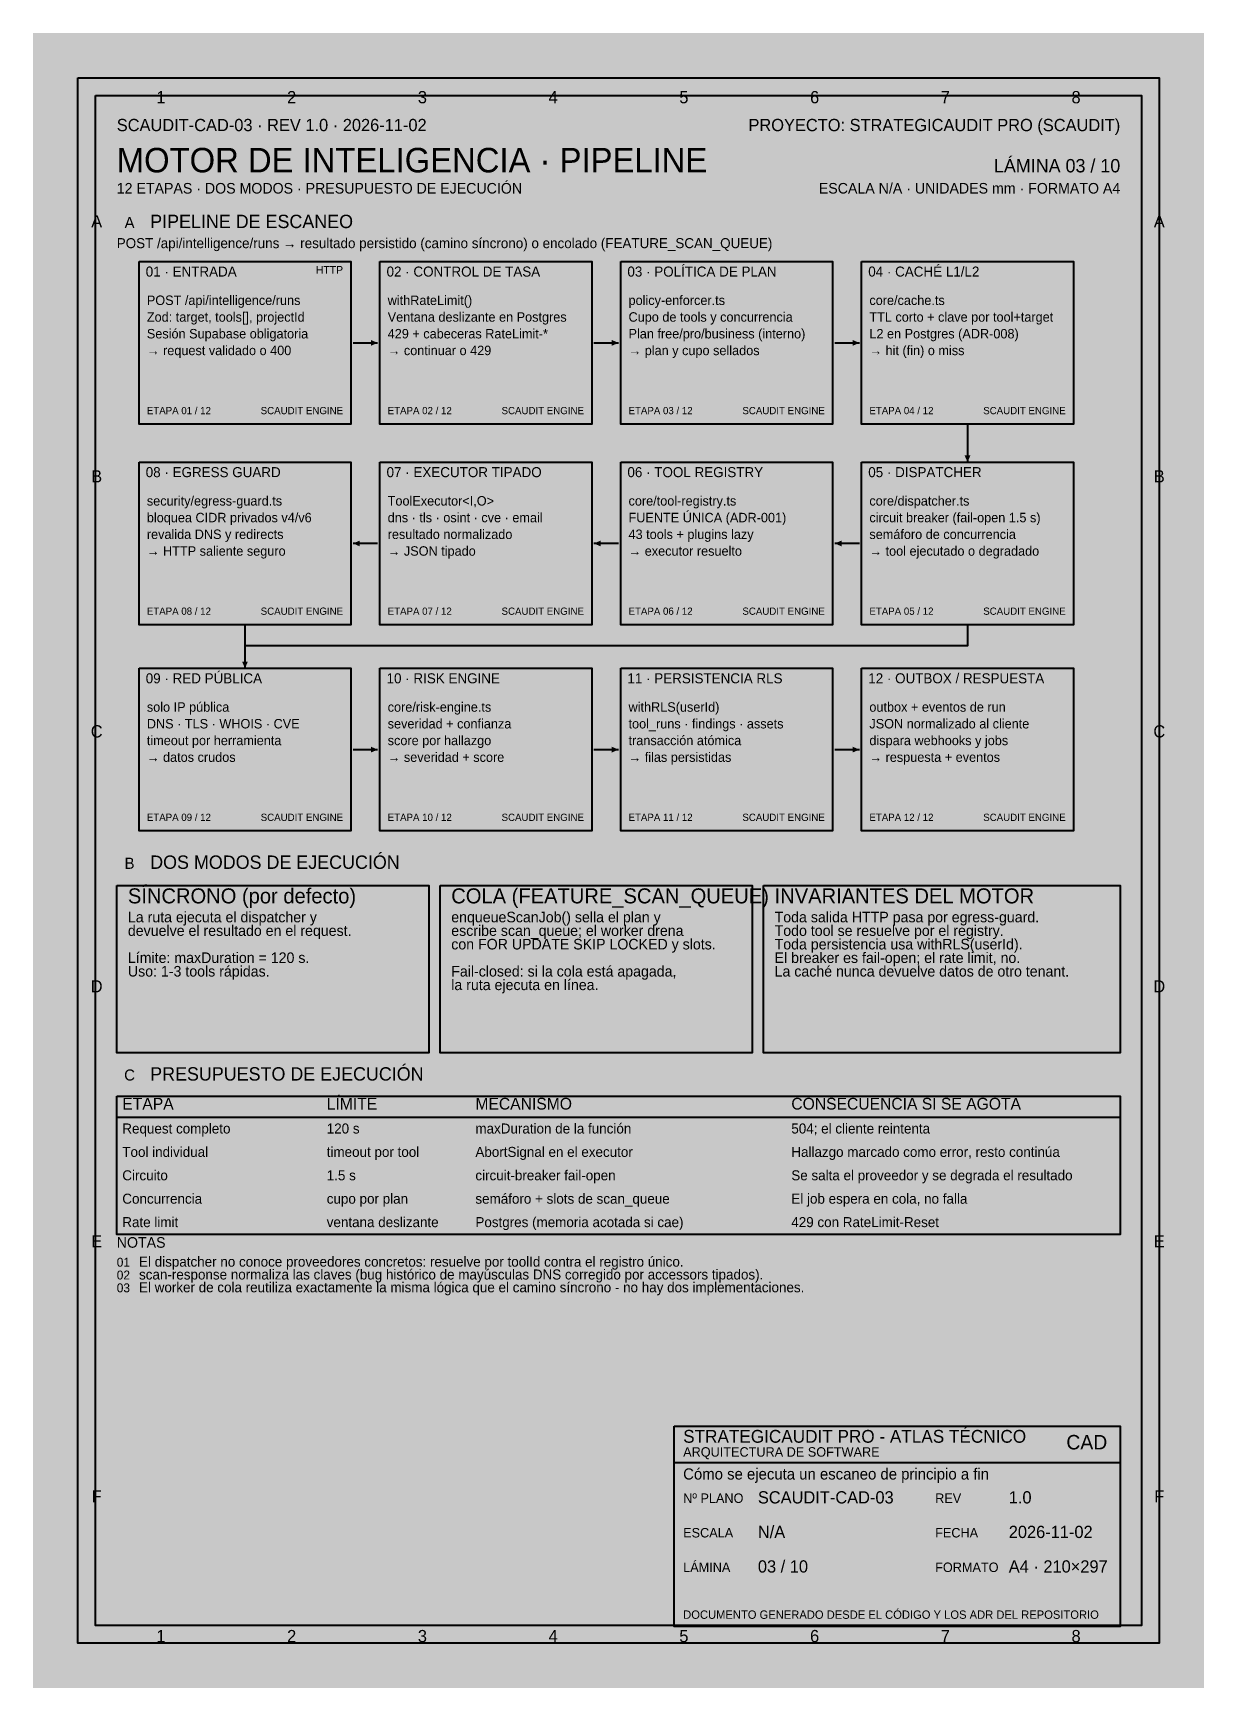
# Model space of a CAD drawing. Header units: millimetres. Extents: x 0 to 210, y 0 to 297.
import ezdxf
from ezdxf.enums import TextEntityAlignment as Align

# ---------------------------------------------------------------- set-up
doc = ezdxf.new("R2010")
doc.units = ezdxf.units.MM
for name, color, linetype, lineweight in [('CARD', 255, 'CONTINUOUS', 0), ('FAINT', 9, 'CONTINUOUS', 9), ('GOLD', 40, 'CONTINUOUS', 0), ('INK', 7, 'CONTINUOUS', 40), ('PAPER', 254, 'CONTINUOUS', 0), ('RED', 1, 'CONTINUOUS', 0), ('SHADE', 253, 'CONTINUOUS', 0), ('SOFT', 8, 'CONTINUOUS', 0), ('TEAL', 4, 'CONTINUOUS', 0)]:
    doc.layers.add(name, color=color, linetype=linetype, lineweight=lineweight)
doc.styles.add('MONO', font='txt', dxfattribs={"width": 0.62})

msp = doc.modelspace()

# ---------------------------------------------------------------- linework, layer by layer
at = {"layer": 'CARD', "color": 255}
for points in [[(19, 256), (57, 256), (19, 226.8), (57, 226.8)], [(62.2, 256), (100.2, 256), (62.2, 226.8), (100.2, 226.8)], [(105.4, 256), (143.4, 256), (105.4, 226.8), (143.4, 226.8)], [(148.6, 256), (186.6, 256), (148.6, 226.8), (186.6, 226.8)], [(19, 220), (57, 220), (19, 190.8), (57, 190.8)], [(62.2, 220), (100.2, 220), (62.2, 190.8), (100.2, 190.8)], [(105.4, 220), (143.4, 220), (105.4, 190.8), (143.4, 190.8)], [(148.6, 220), (186.6, 220), (148.6, 190.8), (186.6, 190.8)], [(19, 183), (57, 183), (19, 153.8), (57, 153.8)], [(62.2, 183), (100.2, 183), (62.2, 153.8), (100.2, 153.8)], [(105.4, 183), (143.4, 183), (105.4, 153.8), (143.4, 153.8)], [(148.6, 183), (186.6, 183), (148.6, 153.8), (186.6, 153.8)], [(15, 144), (71, 144), (15, 114), (71, 114)], [(73, 144), (129, 144), (73, 114), (129, 114)], [(131, 144), (195, 144), (131, 114), (195, 114)], [(115, 47), (195, 47), (115, 11), (195, 11)]]:
    msp.add_solid(points, dxfattribs=at)
at = {"layer": 'GOLD', "color": 40}
for points in [[(15, 266.8), (41, 266.8), (15, 266.2), (41, 266.2)], [(15, 264.2), (19.6, 264.2), (15, 261.2), (19.6, 261.2)], [(62.2, 256), (100.2, 256), (62.2, 252), (100.2, 252)], [(105.4, 220), (143.4, 220), (105.4, 216), (143.4, 216)], [(148.6, 220), (186.6, 220), (148.6, 216), (186.6, 216)], [(15, 149.2), (19.6, 149.2), (15, 146.2), (19.6, 146.2)], [(15, 111.2), (19.6, 111.2), (15, 108.2), (19.6, 108.2)], [(184.4, 46), (193.6, 46), (184.4, 41.4), (193.6, 41.4)]]:
    msp.add_solid(points, dxfattribs=at)
at = {"layer": 'INK'}
for points in [[(8, 289), (202, 289), (202, 8), (8, 8)], [(11.2, 285.8), (198.8, 285.8), (198.8, 11.2), (11.2, 11.2)], [(19, 256), (57, 256), (57, 226.8), (19, 226.8)], [(62.2, 256), (100.2, 256), (100.2, 226.8), (62.2, 226.8)], [(105.4, 256), (143.4, 256), (143.4, 226.8), (105.4, 226.8)], [(148.6, 256), (186.6, 256), (186.6, 226.8), (148.6, 226.8)], [(19, 220), (57, 220), (57, 190.8), (19, 190.8)], [(62.2, 220), (100.2, 220), (100.2, 190.8), (62.2, 190.8)], [(105.4, 220), (143.4, 220), (143.4, 190.8), (105.4, 190.8)], [(148.6, 220), (186.6, 220), (186.6, 190.8), (148.6, 190.8)], [(19, 183), (57, 183), (57, 153.8), (19, 153.8)], [(62.2, 183), (100.2, 183), (100.2, 153.8), (62.2, 153.8)], [(105.4, 183), (143.4, 183), (143.4, 153.8), (105.4, 153.8)], [(148.6, 183), (186.6, 183), (186.6, 153.8), (148.6, 153.8)], [(15, 144), (71, 144), (71, 114), (15, 114)], [(73, 144), (129, 144), (129, 114), (73, 114)], [(131, 144), (195, 144), (195, 114), (131, 114)], [(15, 106.2), (195, 106.2), (195, 102.4), (15, 102.4)], [(15, 106.2), (195, 106.2), (195, 81.4), (15, 81.4)], [(115, 47), (195, 47), (195, 11), (115, 11)], [(115, 47), (195, 47), (195, 40.4), (115, 40.4)]]:
    msp.add_lwpolyline(points, close=True, dxfattribs=at)
for points in [[(57.4, 241.4), (61.8, 241.4)], [(100.6, 241.4), (105, 241.4)], [(143.8, 241.4), (148.2, 241.4)], [(167.6, 226.8), (167.6, 220)], [(61.8, 205.4), (57.4, 205.4)], [(105, 205.4), (100.6, 205.4)], [(148.2, 205.4), (143.8, 205.4)], [(167.6, 190.8), (167.6, 187), (38, 187), (38, 183)], [(38, 190.8), (38, 183)], [(57.4, 168.4), (61.8, 168.4)], [(100.6, 168.4), (105, 168.4)], [(143.8, 168.4), (148.2, 168.4)]]:
    msp.add_lwpolyline(points, dxfattribs=at)
at = {"layer": 'INK', "color": 7}
for points in [[(105.4, 256), (143.4, 256), (105.4, 252), (143.4, 252)], [(148.6, 256), (186.6, 256), (148.6, 252), (186.6, 252)], [(61.8, 241.4), (60.6, 240.88), (60.6, 241.92), (60.6, 241.4)], [(105, 241.4), (103.8, 240.88), (103.8, 241.92), (103.8, 241.4)], [(148.2, 241.4), (147, 240.88), (147, 241.92), (147, 241.4)], [(62.2, 220), (100.2, 220), (62.2, 216), (100.2, 216)], [(167.6, 220), (167.08, 221.2), (168.12, 221.2), (167.6, 221.2)], [(57.4, 205.4), (58.6, 205.92), (58.6, 204.88), (58.6, 205.4)], [(100.6, 205.4), (101.8, 205.92), (101.8, 204.88), (101.8, 205.4)], [(143.8, 205.4), (145, 205.92), (145, 204.88), (145, 205.4)], [(38, 183), (37.48, 184.2), (38.52, 184.2), (38, 184.2)], [(38, 183), (37.48, 184.2), (38.52, 184.2), (38, 184.2)], [(62.2, 183), (100.2, 183), (62.2, 179), (100.2, 179)], [(148.6, 183), (186.6, 183), (148.6, 179), (186.6, 179)], [(61.8, 168.4), (60.6, 167.88), (60.6, 168.92), (60.6, 168.4)], [(105, 168.4), (103.8, 167.88), (103.8, 168.92), (103.8, 168.4)], [(148.2, 168.4), (147, 167.88), (147, 168.92), (147, 168.4)], [(15, 144), (15.7, 144), (15, 114), (15.7, 114)]]:
    msp.add_solid(points, dxfattribs=at)
at = {"layer": 'PAPER', "color": 254}
for points in [[(0, 297), (210, 297), (0, 0), (210, 0)], [(15, 106.2), (195, 106.2), (15, 102.4), (195, 102.4)], [(115, 47), (195, 47), (115, 40.4), (195, 40.4)]]:
    msp.add_solid(points, dxfattribs=at)
at = {"layer": 'RED', "color": 1}
for points in [[(19, 220), (57, 220), (19, 216), (57, 216)], [(131, 144), (131.7, 144), (131, 114), (131.7, 114)]]:
    msp.add_solid(points, dxfattribs=at)
at = {"layer": 'SHADE', "color": 253}
for points in [[(15, 98.2), (195, 98.2), (15, 94), (195, 94)], [(15, 89.8), (195, 89.8), (15, 85.6), (195, 85.6)]]:
    msp.add_solid(points, dxfattribs=at)
at = {"layer": 'TEAL', "color": 4}
for points in [[(19, 256), (57, 256), (19, 252), (57, 252)], [(19, 183), (57, 183), (19, 179), (57, 179)], [(105.4, 183), (143.4, 183), (105.4, 179), (143.4, 179)], [(73, 144), (73.7, 144), (73, 114), (73.7, 114)]]:
    msp.add_solid(points, dxfattribs=at)

# ---------------------------------------------------------------- texts
at = {"layer": 'FAINT', "style": 'MONO'}
for s, height, p in [('ETAPA 01 / 12', 1.3, (20.4, 228.6)), ('ETAPA 02 / 12', 1.3, (63.6, 228.6)), ('ETAPA 03 / 12', 1.3, (106.8, 228.6)), ('ETAPA 04 / 12', 1.3, (150, 228.6)), ('ETAPA 08 / 12', 1.3, (20.4, 192.6)), ('ETAPA 07 / 12', 1.3, (63.6, 192.6)), ('ETAPA 06 / 12', 1.3, (106.8, 192.6)), ('ETAPA 05 / 12', 1.3, (150, 192.6)), ('ETAPA 09 / 12', 1.3, (20.4, 155.6)), ('ETAPA 10 / 12', 1.3, (63.6, 155.6)), ('ETAPA 11 / 12', 1.3, (106.8, 155.6)), ('ETAPA 12 / 12', 1.3, (150, 155.6)), ('DOCUMENTO GENERADO DESDE EL CÓDIGO Y LOS ADR DEL REPOSITORIO', 1.5, (116.6, 12.4))]:
    msp.add_text(s, height=height, dxfattribs=at).set_placement(p)
for p in [(55.6, 228.6), (98.8, 228.6), (142, 228.6), (185.2, 228.6), (55.6, 192.6), (98.8, 192.6), (142, 192.6), (185.2, 192.6), (55.6, 155.6), (98.8, 155.6), (142, 155.6), (185.2, 155.6)]:
    msp.add_text('SCAUDIT ENGINE', height=1.3, dxfattribs=at).set_placement(p, align=Align.RIGHT)
at = {"layer": 'GOLD', "style": 'MONO'}
for s, p in [('01', (15, 75.6)), ('02', (15, 73.3)), ('03', (15, 71))]:
    msp.add_text(s, height=1.6, dxfattribs=at).set_placement(p)
at = {"layer": 'INK', "style": 'MONO'}
for s, height, p in [('MOTOR DE INTELIGENCIA · PIPELINE', 4.4, (15, 272)), ('PIPELINE DE ESCANEO', 2.4, (21, 262)), ('POST /api/intelligence/runs', 1.7, (20.4, 248.2)), ('withRateLimit()', 1.7, (63.6, 248.2)), ('policy-enforcer.ts', 1.7, (106.8, 248.2)), ('core/cache.ts', 1.7, (150, 248.2)), ('security/egress-guard.ts', 1.7, (20.4, 212.2)), ('ToolExecutor<I,O>', 1.7, (63.6, 212.2)), ('core/tool-registry.ts', 1.7, (106.8, 212.2)), ('core/dispatcher.ts', 1.7, (150, 212.2)), ('solo IP pública', 1.7, (20.4, 175.2)), ('core/risk-engine.ts', 1.7, (63.6, 175.2)), ('withRLS(userId)', 1.7, (106.8, 175.2)), ('outbox + eventos de run', 1.7, (150, 175.2)), ('DOS MODOS DE EJECUCIÓN', 2.4, (21, 147)), ('SÍNCRONO (por defecto)', 2.7, (17, 140.8)), ('COLA (FEATURE_SCAN_QUEUE)', 2.7, (75, 140.8)), ('INVARIANTES DEL MOTOR', 2.7, (133, 140.8)), ('PRESUPUESTO DE EJECUCIÓN', 2.4, (21, 109)), ('ETAPA', 2.1, (16, 103.8)), ('LÍMITE', 2.1, (52.667, 103.8)), ('MECANISMO', 2.1, (79.333, 103.8)), ('CONSECUENCIA SI SE AGOTA', 2.1, (136, 103.8)), ('Request completo', 1.8, (16, 99.5)), ('120 s', 1.8, (52.667, 99.5)), ('maxDuration de la función', 1.8, (79.333, 99.5)), ('504; el cliente reintenta', 1.8, (136, 99.5)), ('Tool individual', 1.8, (16, 95.3)), ('timeout por tool', 1.8, (52.667, 95.3)), ('AbortSignal en el executor', 1.8, (79.333, 95.3)), ('Hallazgo marcado como error, resto continúa', 1.8, (136, 95.3)), ('Circuito', 1.8, (16, 91.1)), ('1.5 s', 1.8, (52.667, 91.1)), ('circuit-breaker fail-open', 1.8, (79.333, 91.1)), ('Se salta el proveedor y se degrada el resultado', 1.8, (136, 91.1)), ('Concurrencia', 1.8, (16, 86.9)), ('cupo por plan', 1.8, (52.667, 86.9)), ('semáforo + slots de scan_queue', 1.8, (79.333, 86.9)), ('El job espera en cola, no falla', 1.8, (136, 86.9)), ('Rate limit', 1.8, (16, 82.7)), ('ventana deslizante', 1.8, (52.667, 82.7)), ('Postgres (memoria acotada si cae)', 1.8, (79.333, 82.7)), ('429 con RateLimit-Reset', 1.8, (136, 82.7)), ('NOTAS', 1.9, (15, 79)), ('STRATEGICAUDIT PRO - ATLAS TÉCNICO', 2.3, (116.6, 44)), ('SCAUDIT-CAD-03', 2.2, (130, 33.1)), ('1.0', 2.2, (175, 33.1)), ('N/A', 2.2, (130, 26.9)), ('2026-11-02', 2.2, (175, 26.9)), ('03 / 10', 2.2, (130, 20.7)), ('A4 · 210×297', 2.2, (175, 20.7))]:
    msp.add_text(s, height=height, dxfattribs=at).set_placement(p)
msp.add_text('LÁMINA 03 / 10', height=2.4, dxfattribs=at).set_placement((195, 272), align=Align.RIGHT)
at = {"layer": 'PAPER', "style": 'MONO'}
for s, height, p in [('A', 2, (17.3, 262)), ('B', 2, (17.3, 147)), ('C', 2, (17.3, 109)), ('CAD', 2.6, (189, 42.8))]:
    msp.add_text(s, height=height, dxfattribs=at).set_placement(p, align=Align.CENTER)
for s, p in [('03 · POLÍTICA DE PLAN', (106.6, 253.3)), ('04 · CACHÉ L1/L2', (149.8, 253.3)), ('01 · ENTRADA', (20.2, 253.3)), ('02 · CONTROL DE TASA', (63.4, 253.3)), ('08 · EGRESS GUARD', (20.2, 217.3)), ('07 · EXECUTOR TIPADO', (63.4, 217.3)), ('06 · TOOL REGISTRY', (106.6, 217.3)), ('05 · DISPATCHER', (149.8, 217.3)), ('09 · RED PÚBLICA', (20.2, 180.3)), ('10 · RISK ENGINE', (63.4, 180.3)), ('11 · PERSISTENCIA RLS', (106.6, 180.3)), ('12 · OUTBOX / RESPUESTA', (149.8, 180.3))]:
    msp.add_text(s, height=1.8, dxfattribs=at).set_placement(p)
msp.add_text('HTTP', height=1.4, dxfattribs=at).set_placement((55.6, 253.8), align=Align.RIGHT)
at = {"layer": 'SOFT', "style": 'MONO'}
for s, p in [('1', (22.925, 284.4)), ('2', (46.375, 284.4)), ('3', (69.825, 284.4)), ('4', (93.275, 284.4)), ('5', (116.725, 284.4)), ('6', (140.175, 284.4)), ('7', (163.625, 284.4)), ('8', (187.075, 284.4)), ('A', (11.4, 262.117)), ('A', (202, 262.117)), ('B', (11.4, 216.35)), ('B', (202, 216.35)), ('C', (11.4, 170.583)), ('C', (202, 170.583)), ('D', (11.4, 124.817)), ('D', (202, 124.817)), ('E', (11.4, 79.05)), ('E', (202, 79.05)), ('F', (11.4, 33.283)), ('F', (202, 33.283)), ('1', (22.925, 8.2)), ('2', (46.375, 8.2)), ('3', (69.825, 8.2)), ('4', (93.275, 8.2)), ('5', (116.725, 8.2)), ('6', (140.175, 8.2)), ('7', (163.625, 8.2)), ('8', (187.075, 8.2))]:
    msp.add_text(s, height=2.2, dxfattribs=at).set_placement(p, align=Align.CENTER)
for s, height, p in [('SCAUDIT-CAD-03 · REV 1.0 · 2026-11-02', 2.2, (15, 279.4)), ('12 ETAPAS · DOS MODOS · PRESUPUESTO DE EJECUCIÓN', 1.9, (15, 268.2)), ('POST /api/intelligence/runs → resultado persistido (camino síncrono) o encolado (FEATURE_SCAN_QUEUE)', 1.8, (15, 258.4)), ('Zod: target, tools[], projectId', 1.7, (20.4, 245.2)), ('Ventana deslizante en Postgres', 1.7, (63.6, 245.2)), ('Cupo de tools y concurrencia', 1.7, (106.8, 245.2)), ('TTL corto + clave por tool+target', 1.7, (150, 245.2)), ('Sesión Supabase obligatoria', 1.7, (20.4, 242.2)), ('429 + cabeceras RateLimit-*', 1.7, (63.6, 242.2)), ('Plan free/pro/business (interno)', 1.7, (106.8, 242.2)), ('L2 en Postgres (ADR-008)', 1.7, (150, 242.2)), ('→ request validado o 400', 1.7, (20.4, 239.2)), ('→ continuar o 429', 1.7, (63.6, 239.2)), ('→ plan y cupo sellados', 1.7, (106.8, 239.2)), ('→ hit (fin) o miss', 1.7, (150, 239.2)), ('bloquea CIDR privados v4/v6', 1.7, (20.4, 209.2)), ('dns · tls · osint · cve · email', 1.7, (63.6, 209.2)), ('FUENTE ÚNICA (ADR-001)', 1.7, (106.8, 209.2)), ('circuit breaker (fail-open 1.5 s)', 1.7, (150, 209.2)), ('revalida DNS y redirects', 1.7, (20.4, 206.2)), ('resultado normalizado', 1.7, (63.6, 206.2)), ('43 tools + plugins lazy', 1.7, (106.8, 206.2)), ('semáforo de concurrencia', 1.7, (150, 206.2)), ('→ HTTP saliente seguro', 1.7, (20.4, 203.2)), ('→ JSON tipado', 1.7, (63.6, 203.2)), ('→ executor resuelto', 1.7, (106.8, 203.2)), ('→ tool ejecutado o degradado', 1.7, (150, 203.2)), ('DNS · TLS · WHOIS · CVE', 1.7, (20.4, 172.2)), ('severidad + confianza', 1.7, (63.6, 172.2)), ('tool_runs · findings · assets', 1.7, (106.8, 172.2)), ('JSON normalizado al cliente', 1.7, (150, 172.2)), ('timeout por herramienta', 1.7, (20.4, 169.2)), ('score por hallazgo', 1.7, (63.6, 169.2)), ('transacción atómica', 1.7, (106.8, 169.2)), ('dispara webhooks y jobs', 1.7, (150, 169.2)), ('→ datos crudos', 1.7, (20.4, 166.2)), ('→ severidad + score', 1.7, (63.6, 166.2)), ('→ filas persistidas', 1.7, (106.8, 166.2)), ('→ respuesta + eventos', 1.7, (150, 166.2)), ('devuelve el resultado en el request.', 1.9, (17, 134.968)), ('La ruta ejecuta el dispatcher y', 1.9, (17, 137.4)), ('enqueueScanJob() sella el plan y', 1.9, (75, 137.4)), ('escribe scan_queue; el worker drena', 1.9, (75, 134.968)), ('Toda salida HTTP pasa por egress-guard.', 1.9, (133, 137.4)), ('Todo tool se resuelve por el registry.', 1.9, (133, 134.968)), ('con FOR UPDATE SKIP LOCKED y slots.', 1.9, (75, 132.536)), ('Toda persistencia usa withRLS(userId).', 1.9, (133, 132.536)), ('Límite: maxDuration = 120 s.', 1.9, (17, 130.104)), ('El breaker es fail-open; el rate limit, no.', 1.9, (133, 130.104)), ('Uso: 1-3 tools rápidas.', 1.9, (17, 127.672)), ('Fail-closed: si la cola está apagada,', 1.9, (75, 127.672)), ('La caché nunca devuelve datos de otro tenant.', 1.9, (133, 127.672)), ('la ruta ejecuta en línea.', 1.9, (75, 125.24)), ('El dispatcher no conoce proveedores concretos: resuelve por toolId contra el registro único.', 1.8, (19, 75.6)), ('scan-response normaliza las claves (bug histórico de mayúsculas DNS corregido por accessors tipados).', 1.8, (19, 73.3)), ('El worker de cola reutiliza exactamente la misma lógica que el camino síncrono - no hay dos implementaciones.', 1.8, (19, 71)), ('ARQUITECTURA DE SOFTWARE', 1.7, (116.6, 41.5)), ('Cómo se ejecuta un escaneo de principio a fin', 2, (116.6, 37.4)), ('Nº PLANO', 1.7, (116.6, 33.2)), ('REV', 1.7, (161.8, 33.2)), ('ESCALA', 1.7, (116.6, 27)), ('FECHA', 1.7, (161.8, 27)), ('LÁMINA', 1.7, (116.6, 20.8)), ('FORMATO', 1.7, (161.8, 20.8))]:
    msp.add_text(s, height=height, dxfattribs=at).set_placement(p)
for s, height, p in [('PROYECTO: STRATEGICAUDIT PRO (SCAUDIT)', 2.2, (195, 279.4)), ('ESCALA N/A · UNIDADES mm · FORMATO A4', 1.9, (195, 268.2))]:
    msp.add_text(s, height=height, dxfattribs=at).set_placement(p, align=Align.RIGHT)

doc.saveas('drawing.dxf')
